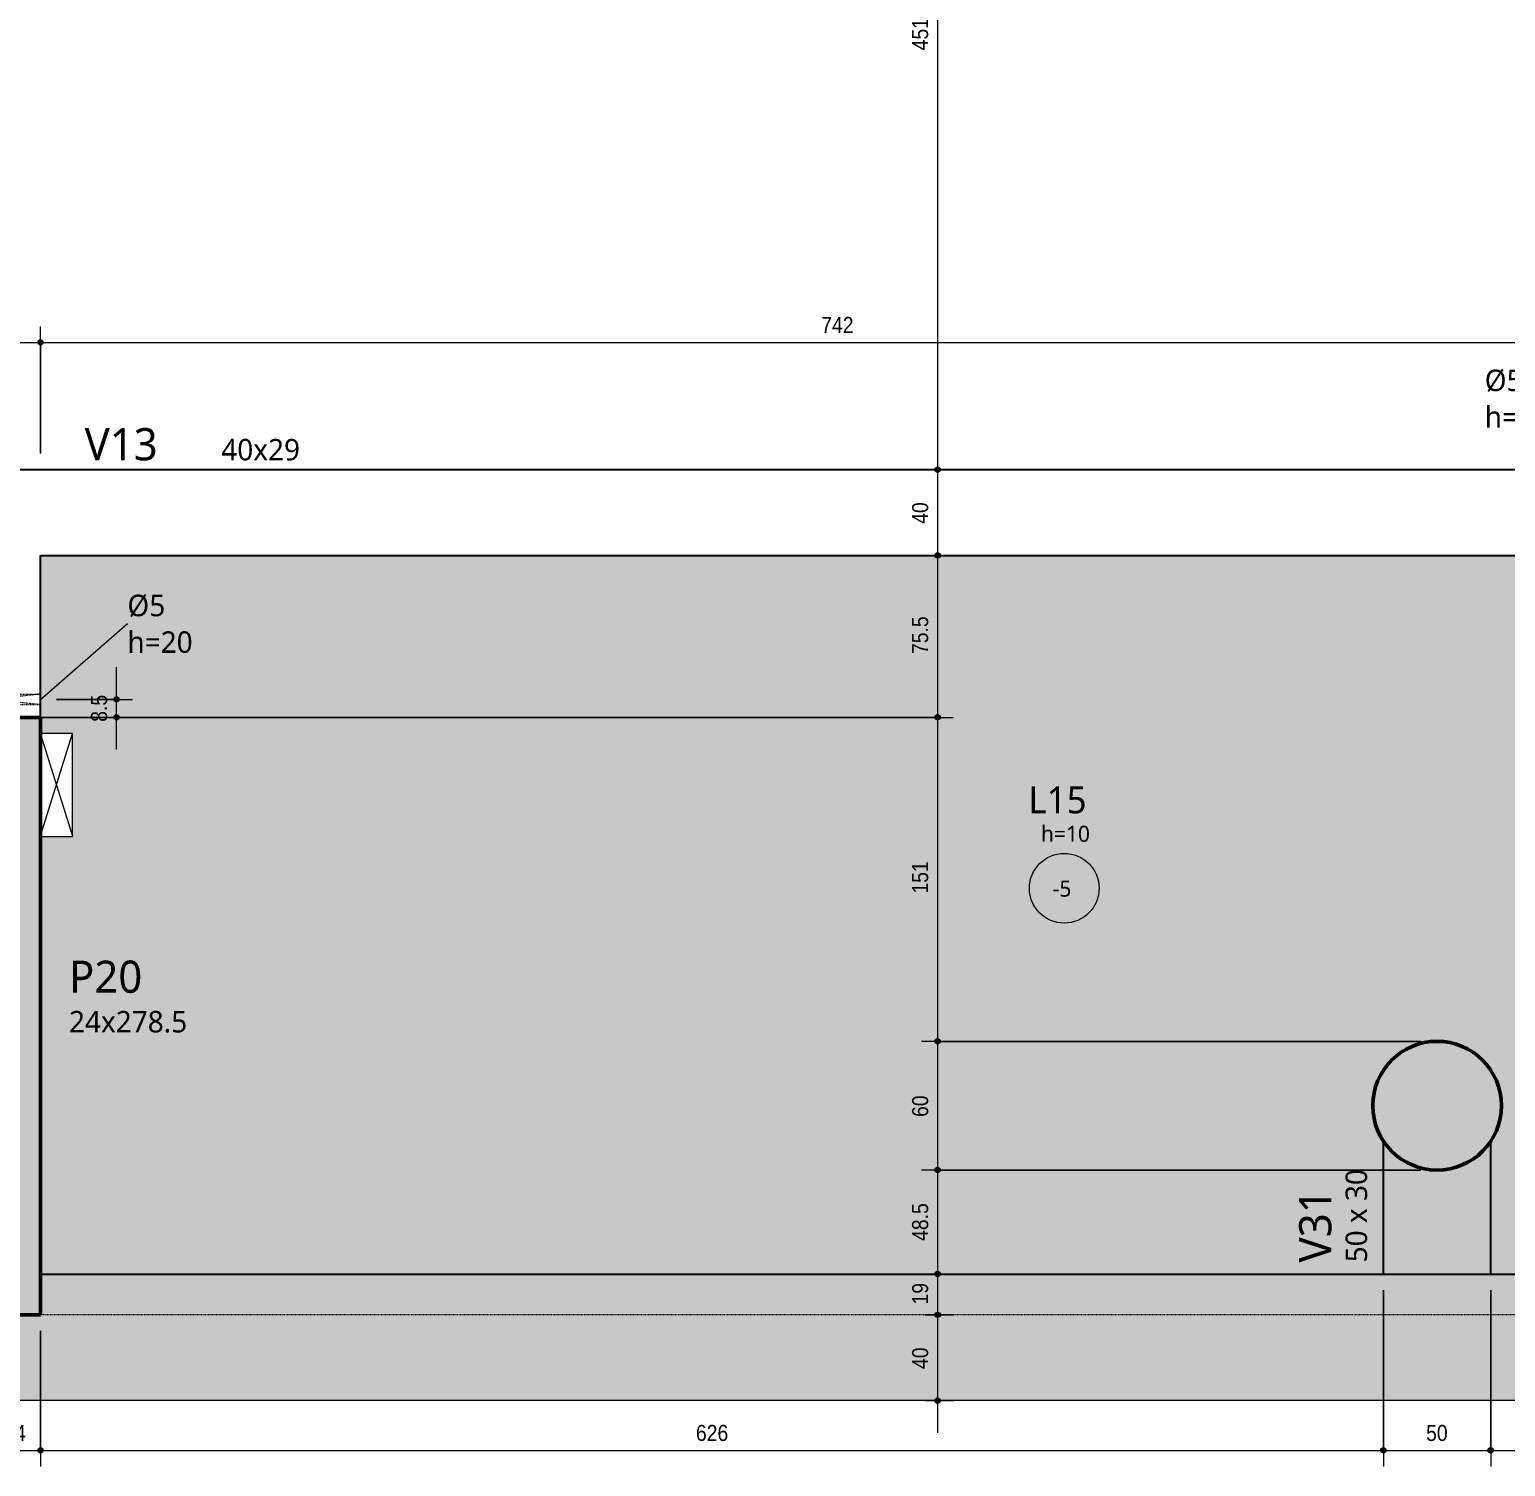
# Model space of a CAD drawing. Header units: centimetres. Extents: x -1968 to 25888, y -1244 to 84208.
# Drawn here: x 232 to 920, y -1150 to -481 of the extents above; entities that cross this region are included whole.
import ezdxf

# ---------------------------------------------------------------- set-up
doc = ezdxf.new("R2010")
doc.units = ezdxf.units.CM
doc.linetypes.add('Aligning Line', pattern=[0.635, 0.3175, -0.3175])
doc.linetypes.add('Traço', pattern=[0.635, 0.3175, -0.3175])
for name, color, linetype, lineweight in [('A-ANNO-DIMS', 7, 'Continuous', 9), ('A-ANNO-DIMS-50', 7, 'Continuous', 9), ('A-FLOR', 7, 'Continuous', 18), ('A-FLOR-IDEN', 7, 'Continuous', 9), ('A-GENM', 7, 'Continuous', 18), ('A-GENM-HDLN', 7, 'Traço', 18), ('A-GENM-IDEN', 7, 'Continuous', 9), ('S-BEAM', 7, 'Continuous', 18), ('S-BEAM-IDEN', 7, 'Continuous', 9), ('S-COLS', 7, 'Continuous', 18), ('S-COLS-IDEN', 7, 'Continuous', 9)]:
    doc.layers.add(name, color=color, linetype=linetype, lineweight=lineweight)
doc.layers.add('A-DETL', color=7, linetype='Continuous', lineweight=18, true_color=0x00a600)
doc.styles.add('Fira Sans', font='', dxfattribs={"width": 0.9, "height": 7.5})
doc.styles.add('Gadugi', font='gadugi.ttf', dxfattribs={"height": 10})
doc.styles.add('Gadugi_1', font='gadugi.ttf', dxfattribs={"height": 15})
doc.styles.add('Gadugi_2', font='gadugi.ttf', dxfattribs={"height": 7.5})
doc.styles.add('Gadugi_3', font='gadugi.ttf', dxfattribs={"height": 12.5})
doc.styles.get('Fira Sans').set_extended_font_data('Fira Sans')
doc.dimstyles.new('PED_R80_1_5mm_ACIMA_As_ESQ__R00', dxfattribs={"dimscale": 30.48, "dimtxt": 10.229846, "dimasz": 0.328084, "dimexe": 0.246063, "dimexo": 0.246063, "dimgap": 0.049213, "dimtad": 1, "dimdec": 1, "dimrnd": 0.5, "dimdsep": 46, "dimtxsty": 'Fira Sans', "dimblk1": 'DOTSMALL', "dimblk2": 'DOTSMALL', "dimsah": 1, "dimcen": 0.09, "dimdle": 0.492126, "dimazin": 0, "dimtfac": 1, "dimtdec": 4, "dimtix": 1, "dimtmove": 0, "dimatfit": 3, "dimfxl": 1, "dimtvp": 1, "dimtolj": 1, "dimtzin": 0, "dimarcsym": 2})
doc.dimstyles.new('PED_R80_1_5mm_ACIMA_As_ESQ__R00_1', dxfattribs={"dimscale": 30.48, "dimtxt": 10.229846, "dimasz": 0.328084, "dimexe": 0.246063, "dimexo": 0.246063, "dimgap": 0.049213, "dimtad": 1, "dimdec": 1, "dimrnd": 0.5, "dimdsep": 46, "dimtxsty": 'Fira Sans', "dimblk1": 'DOTSMALL', "dimblk2": 'DOTSMALL', "dimsah": 1, "dimcen": 0.09, "dimdle": 0.492126, "dimazin": 0, "dimtfac": 1, "dimtdec": 4, "dimtix": 1, "dimtmove": 2, "dimatfit": 3, "dimfxl": 1, "dimtvp": 1, "dimtolj": 1, "dimtzin": 0, "dimarcsym": 2})

# ---------------------------------------------------------------- blocks, each defined once
blk = doc.blocks.new('PED_FURO_CIRCULAR_R04_2020 _INSTÂNCIA_ - FURO CIRC-3758922-PL100 - FORMA DO PAVIMENTO TIPO')
at = {"layer": 'A-GENM-HDLN'}
for p, q in [((2.5, -22.5), (-2.5, 22.5)), ((-2.5, -22.5), (2.5, 22.5)), ((-2.5, -22.5), (-2.5, 22.5)), ((2.5, 22.5), (2.5, -22.5))]:
    blk.add_line(p, q, dxfattribs=at)
blk = doc.blocks.new('PED_TAG_LAJE_R01 - TÍTULO_ESPESSURA_REBAIXO-2413107-PL100 - FORMA DO PAVIMENTO TIPO')
at = {"layer": 'A-FLOR-IDEN'}
blk.add_circle((-0.046, -0.667), 0.325, dxfattribs=at)
blk = doc.blocks.new('DIMBLOCK39-PL100 - FORMA DO PAVIMENTO TIPO')
at = {"layer": 'A-ANNO-DIMS-50', "true_color": 0x000032}
h = blk.add_hatch(color=178, dxfattribs=at)
edge = h.paths.add_edge_path(flags=0)
edge.add_arc((164.36, -234.25), 1.25, 0, 360)
h = blk.add_hatch(color=178, dxfattribs=at)
edge = h.paths.add_edge_path(flags=0)
edge.add_arc((164.36, -685.75), 1.25, 0, 360)
at = {"layer": 'A-ANNO-DIMS-50', "color": 178, "true_color": 0x000032}
for p, q in [((268.5, -234.25), (156.86, -234.25)), ((164.36, -234.25), (164.36, -685.75)), ((164.36, -234.25), (268.5, -234.25)), ((185, -685.75), (156.86, -685.75)), ((164.36, -685.75), (185, -685.75))]:
    blk.add_line(p, q, dxfattribs=at)
for centre in [(164.36, -234.25), (164.36, -685.75)]:
    blk.add_circle(centre, 1.25, dxfattribs=at)
at = {"layer": 'A-ANNO-DIMS-50', "color": 0, "insert": (152.48, -504.65), "char_height": 7.5, "width": 25.6533, "attachment_point": 1, "rotation": 90, "line_spacing_factor": 1.049215, "style": 'Fira Sans'}
blk.add_mtext('451.5', dxfattribs=at)
blk = doc.blocks.new('_DotSmall')
at = {"color": 0, "linetype": 'ByBlock', "const_width": 0.5}
blk.add_lwpolyline([(-0.0625, 0, 1), (0.0625, 0, 1)], format="xyb", close=True, dxfattribs=at)
blk = doc.blocks.new('DIMBLOCK51-PL100 - FORMA DO PAVIMENTO TIPO')
at = {"layer": 'A-ANNO-DIMS-50', "true_color": 0x000032}
h = blk.add_hatch(color=178, dxfattribs=at)
edge = h.paths.add_edge_path(flags=0)
edge.add_arc((655.65, -234.25), 1.25, 0, 360)
h = blk.add_hatch(color=178, dxfattribs=at)
edge = h.paths.add_edge_path(flags=0)
edge.add_arc((655.65, -685.75), 1.25, 0, 360)
at = {"layer": 'A-ANNO-DIMS-50', "color": 178, "true_color": 0x000032}
for p, q in [((649.92, -234.25), (663.15, -234.25)), ((655.65, -234.25), (649.92, -234.25)), ((655.65, -234.25), (655.65, -685.75)), ((649.92, -685.75), (663.15, -685.75)), ((655.65, -685.75), (649.92, -685.75))]:
    blk.add_line(p, q, dxfattribs=at)
for centre in [(655.65, -234.25), (655.65, -685.75)]:
    blk.add_circle(centre, 1.25, dxfattribs=at)
at = {"layer": 'A-ANNO-DIMS-50', "color": 0, "insert": (643.77, -490.27), "char_height": 7.5, "width": 25.6533, "attachment_point": 1, "rotation": 90, "line_spacing_factor": 1.049215, "style": 'Fira Sans'}
blk.add_mtext('451.5', dxfattribs=at)
blk = doc.blocks.new('DIMBLOCK52-PL100 - FORMA DO PAVIMENTO TIPO')
at = {"layer": 'A-ANNO-DIMS-50', "true_color": 0x000032}
h = blk.add_hatch(color=178, dxfattribs=at)
edge = h.paths.add_edge_path(flags=0)
edge.add_arc((655.65, -685.75), 1.25, 0, 360)
h = blk.add_hatch(color=178, dxfattribs=at)
edge = h.paths.add_edge_path(flags=0)
edge.add_arc((655.65, -725.75), 1.25, 0, 360)
at = {"layer": 'A-ANNO-DIMS-50', "color": 178, "true_color": 0x000032}
for p, q in [((649.92, -685.75), (663.15, -685.75)), ((655.65, -685.75), (649.92, -685.75)), ((655.65, -685.75), (655.65, -725.75)), ((649.92, -725.75), (663.15, -725.75)), ((655.65, -725.75), (649.92, -725.75))]:
    blk.add_line(p, q, dxfattribs=at)
for centre in [(655.65, -685.75), (655.65, -725.75)]:
    blk.add_circle(centre, 1.25, dxfattribs=at)
at = {"layer": 'A-ANNO-DIMS-50', "color": 0, "insert": (643.77, -711), "char_height": 7.5, "width": 12.5906, "attachment_point": 1, "rotation": 90, "line_spacing_factor": 1.049215, "style": 'Fira Sans'}
blk.add_mtext('40', dxfattribs=at)
blk = doc.blocks.new('DIMBLOCK53-PL100 - FORMA DO PAVIMENTO TIPO')
at = {"layer": 'A-ANNO-DIMS-50', "true_color": 0x000032}
h = blk.add_hatch(color=178, dxfattribs=at)
edge = h.paths.add_edge_path(flags=0)
edge.add_arc((655.65, -725.75), 1.25, 0, 360)
h = blk.add_hatch(color=178, dxfattribs=at)
edge = h.paths.add_edge_path(flags=0)
edge.add_arc((655.65, -801.25), 1.25, 0, 360)
at = {"layer": 'A-ANNO-DIMS-50', "color": 178, "true_color": 0x000032}
for p, q in [((649.92, -725.75), (663.15, -725.75)), ((655.65, -725.75), (649.92, -725.75)), ((655.65, -725.75), (655.65, -801.25)), ((245, -801.25), (663.15, -801.25)), ((655.65, -801.25), (245, -801.25))]:
    blk.add_line(p, q, dxfattribs=at)
for centre in [(655.65, -725.75), (655.65, -801.25)]:
    blk.add_circle(centre, 1.25, dxfattribs=at)
at = {"layer": 'A-ANNO-DIMS-50', "color": 0, "insert": (643.77, -771.7), "char_height": 7.5, "width": 19.6728, "attachment_point": 1, "rotation": 90, "line_spacing_factor": 1.049215, "style": 'Fira Sans'}
blk.add_mtext('75.5', dxfattribs=at)
blk = doc.blocks.new('DIMBLOCK54-PL100 - FORMA DO PAVIMENTO TIPO')
at = {"layer": 'A-ANNO-DIMS-50', "true_color": 0x000032}
h = blk.add_hatch(color=178, dxfattribs=at)
edge = h.paths.add_edge_path(flags=0)
edge.add_arc((655.65, -801.25), 1.25, 0, 360)
h = blk.add_hatch(color=178, dxfattribs=at)
edge = h.paths.add_edge_path(flags=0)
edge.add_arc((655.65, -952.25), 1.25, 0, 360)
at = {"layer": 'A-ANNO-DIMS-50', "color": 178, "true_color": 0x000032}
for p, q in [((245, -801.25), (663.15, -801.25)), ((655.65, -801.25), (245, -801.25)), ((655.65, -801.25), (655.65, -952.25)), ((881, -952.25), (648.15, -952.25)), ((655.65, -952.25), (881, -952.25))]:
    blk.add_line(p, q, dxfattribs=at)
for centre in [(655.65, -801.25), (655.65, -952.25)]:
    blk.add_circle(centre, 1.25, dxfattribs=at)
at = {"layer": 'A-ANNO-DIMS-50', "color": 0, "insert": (643.77, -883.37), "char_height": 7.5, "width": 15.8956, "attachment_point": 1, "rotation": 90, "line_spacing_factor": 1.049215, "style": 'Fira Sans'}
blk.add_mtext('151', dxfattribs=at)
blk = doc.blocks.new('DIMBLOCK55-PL100 - FORMA DO PAVIMENTO TIPO')
at = {"layer": 'A-ANNO-DIMS-50', "true_color": 0x000032}
h = blk.add_hatch(color=178, dxfattribs=at)
edge = h.paths.add_edge_path(flags=0)
edge.add_arc((655.65, -952.25), 1.25, 0, 360)
h = blk.add_hatch(color=178, dxfattribs=at)
edge = h.paths.add_edge_path(flags=0)
edge.add_arc((655.65, -1012.25), 1.25, 0, 360)
at = {"layer": 'A-ANNO-DIMS-50', "color": 178, "true_color": 0x000032}
for p, q in [((881, -952.25), (648.15, -952.25)), ((655.65, -952.25), (655.65, -1012.25)), ((655.65, -952.25), (881, -952.25)), ((881, -1012.25), (648.15, -1012.25)), ((655.65, -1012.25), (881, -1012.25))]:
    blk.add_line(p, q, dxfattribs=at)
for centre in [(655.65, -952.25), (655.65, -1012.25)]:
    blk.add_circle(centre, 1.25, dxfattribs=at)
at = {"layer": 'A-ANNO-DIMS-50', "color": 0, "insert": (643.77, -987.5), "char_height": 7.5, "width": 12.5906, "attachment_point": 1, "rotation": 90, "line_spacing_factor": 1.049215, "style": 'Fira Sans'}
blk.add_mtext('60', dxfattribs=at)
blk = doc.blocks.new('DIMBLOCK56-PL100 - FORMA DO PAVIMENTO TIPO')
at = {"layer": 'A-ANNO-DIMS-50', "true_color": 0x000032}
h = blk.add_hatch(color=178, dxfattribs=at)
edge = h.paths.add_edge_path(flags=0)
edge.add_arc((655.65, -1012.25), 1.25, 0, 360)
h = blk.add_hatch(color=178, dxfattribs=at)
edge = h.paths.add_edge_path(flags=0)
edge.add_arc((655.65, -1060.75), 1.25, 0, 360)
at = {"layer": 'A-ANNO-DIMS-50', "color": 178, "true_color": 0x000032}
for p, q in [((881, -1012.25), (648.15, -1012.25)), ((655.65, -1012.25), (655.65, -1060.75)), ((655.65, -1012.25), (881, -1012.25)), ((649.92, -1060.75), (663.15, -1060.75)), ((655.65, -1060.75), (649.92, -1060.75))]:
    blk.add_line(p, q, dxfattribs=at)
for centre in [(655.65, -1012.25), (655.65, -1060.75)]:
    blk.add_circle(centre, 1.25, dxfattribs=at)
at = {"layer": 'A-ANNO-DIMS-50', "color": 0, "insert": (643.77, -1045.29), "char_height": 7.5, "width": 21.0892, "attachment_point": 1, "rotation": 90, "line_spacing_factor": 1.049215, "style": 'Fira Sans'}
blk.add_mtext('48.5', dxfattribs=at)
blk = doc.blocks.new('DIMBLOCK57-PL100 - FORMA DO PAVIMENTO TIPO')
at = {"layer": 'A-ANNO-DIMS-50', "true_color": 0x000032}
h = blk.add_hatch(color=178, dxfattribs=at)
edge = h.paths.add_edge_path(flags=0)
edge.add_arc((655.65, -1060.75), 1.25, 0, 360)
h = blk.add_hatch(color=178, dxfattribs=at)
edge = h.paths.add_edge_path(flags=0)
edge.add_arc((655.65, -1079.75), 1.25, 0, 360)
at = {"layer": 'A-ANNO-DIMS-50', "color": 178, "true_color": 0x000032}
for p, q in [((649.92, -1060.75), (663.15, -1060.75)), ((655.65, -1060.75), (649.92, -1060.75)), ((655.65, -1060.75), (655.65, -1079.75)), ((649.92, -1079.75), (663.15, -1079.75)), ((655.65, -1079.75), (649.92, -1079.75))]:
    blk.add_line(p, q, dxfattribs=at)
for centre in [(655.65, -1060.75), (655.65, -1079.75)]:
    blk.add_circle(centre, 1.25, dxfattribs=at)
at = {"layer": 'A-ANNO-DIMS-50', "color": 0, "insert": (643.77, -1074.91), "char_height": 7.5, "width": 11.1741, "attachment_point": 1, "rotation": 90, "line_spacing_factor": 1.049215, "style": 'Fira Sans'}
blk.add_mtext('19', dxfattribs=at)
blk = doc.blocks.new('DIMBLOCK58-PL100 - FORMA DO PAVIMENTO TIPO')
at = {"layer": 'A-ANNO-DIMS-50', "true_color": 0x000032}
h = blk.add_hatch(color=178, dxfattribs=at)
edge = h.paths.add_edge_path(flags=0)
edge.add_arc((655.65, -1079.75), 1.25, 0, 360)
h = blk.add_hatch(color=178, dxfattribs=at)
edge = h.paths.add_edge_path(flags=0)
edge.add_arc((655.65, -1119.75), 1.25, 0, 360)
at = {"layer": 'A-ANNO-DIMS-50', "color": 178, "true_color": 0x000032}
for p, q in [((649.92, -1079.75), (663.15, -1079.75)), ((655.65, -1079.75), (649.92, -1079.75)), ((655.65, -1079.75), (655.65, -1134.75)), ((649.92, -1119.75), (663.15, -1119.75)), ((655.65, -1119.75), (649.92, -1119.75))]:
    blk.add_line(p, q, dxfattribs=at)
for centre in [(655.65, -1079.75), (655.65, -1119.75)]:
    blk.add_circle(centre, 1.25, dxfattribs=at)
at = {"layer": 'A-ANNO-DIMS-50', "color": 0, "insert": (643.77, -1105), "char_height": 7.5, "width": 12.5906, "attachment_point": 1, "rotation": 90, "line_spacing_factor": 1.049215, "style": 'Fira Sans'}
blk.add_mtext('40', dxfattribs=at)
blk = doc.blocks.new('DIMBLOCK153-PL100 - FORMA DO PAVIMENTO TIPO')
at = {"layer": 'A-ANNO-DIMS-50', "true_color": 0x000032}
h = blk.add_hatch(color=178, dxfattribs=at)
edge = h.paths.add_edge_path(flags=0)
edge.add_arc((192.5, -626.44), 1.25, 0, 360)
h = blk.add_hatch(color=178, dxfattribs=at)
edge = h.paths.add_edge_path(flags=0)
edge.add_arc((237.5, -626.44), 1.25, 0, 360)
at = {"layer": 'A-ANNO-DIMS-50', "color": 178, "true_color": 0x000032}
for p, q in [((192.5, -678.25), (192.5, -618.94)), ((237.5, -678.25), (237.5, -618.94)), ((192.5, -626.44), (237.5, -626.44)), ((192.5, -626.44), (192.5, -678.25)), ((237.5, -626.44), (237.5, -678.25))]:
    blk.add_line(p, q, dxfattribs=at)
for centre in [(192.5, -626.44), (237.5, -626.44)]:
    blk.add_circle(centre, 1.25, dxfattribs=at)
at = {"layer": 'A-ANNO-DIMS-50', "color": 0, "insert": (210.02, -614.56), "char_height": 7.5, "width": 11.9611, "attachment_point": 1, "rotation": 0.00004, "line_spacing_factor": 1.049215, "style": 'Fira Sans'}
blk.add_mtext('45', dxfattribs=at)
blk = doc.blocks.new('DIMBLOCK154-PL100 - FORMA DO PAVIMENTO TIPO')
at = {"layer": 'A-ANNO-DIMS-50', "true_color": 0x000032}
h = blk.add_hatch(color=178, dxfattribs=at)
edge = h.paths.add_edge_path(flags=0)
edge.add_arc((237.5, -626.44), 1.25, 0, 360)
h = blk.add_hatch(color=178, dxfattribs=at)
edge = h.paths.add_edge_path(flags=0)
edge.add_arc((979.5, -626.44), 1.25, 0, 360)
at = {"layer": 'A-ANNO-DIMS-50', "color": 178, "true_color": 0x000032}
for p, q in [((237.5, -678.25), (237.5, -618.94)), ((979.5, -678.25), (979.5, -618.94)), ((237.5, -626.44), (979.5, -626.44)), ((237.5, -626.44), (237.5, -678.25)), ((979.5, -626.44), (979.5, -678.25))]:
    blk.add_line(p, q, dxfattribs=at)
for centre in [(237.5, -626.44), (979.5, -626.44)]:
    blk.add_circle(centre, 1.25, dxfattribs=at)
at = {"layer": 'A-ANNO-DIMS-50', "color": 0, "insert": (601.42, -614.56), "char_height": 7.5, "width": 16.9973, "attachment_point": 1, "rotation": 0.00004, "line_spacing_factor": 1.049215, "style": 'Fira Sans'}
blk.add_mtext('742', dxfattribs=at)
blk = doc.blocks.new('DIMBLOCK167-PL100 - FORMA DO PAVIMENTO TIPO')
at = {"layer": 'A-ANNO-DIMS-50', "true_color": 0x000032}
h = blk.add_hatch(color=178, dxfattribs=at)
edge = h.paths.add_edge_path(flags=0)
edge.add_arc((213.5, -1142.94), 1.25, 0, 360)
h = blk.add_hatch(color=178, dxfattribs=at)
edge = h.paths.add_edge_path(flags=0)
edge.add_arc((237.5, -1142.94), 1.25, 0, 360)
at = {"layer": 'A-ANNO-DIMS-50', "color": 178, "true_color": 0x000032}
for p, q in [((213.5, -1087.25), (213.5, -1150.44)), ((213.5, -1142.94), (213.5, -1087.25)), ((237.5, -1087.25), (237.5, -1150.44)), ((237.5, -1142.94), (237.5, -1087.25)), ((213.5, -1142.94), (237.5, -1142.94))]:
    blk.add_line(p, q, dxfattribs=at)
for centre in [(213.5, -1142.94), (237.5, -1142.94)]:
    blk.add_circle(centre, 1.25, dxfattribs=at)
at = {"layer": 'A-ANNO-DIMS-50', "color": 0, "insert": (220.58, -1131.06), "char_height": 7.5, "width": 11.8037, "attachment_point": 1, "rotation": 0.00004, "line_spacing_factor": 1.049215, "style": 'Fira Sans'}
blk.add_mtext('24', dxfattribs=at)
blk = doc.blocks.new('DIMBLOCK168-PL100 - FORMA DO PAVIMENTO TIPO')
at = {"layer": 'A-ANNO-DIMS-50', "true_color": 0x000032}
h = blk.add_hatch(color=178, dxfattribs=at)
edge = h.paths.add_edge_path(flags=0)
edge.add_arc((237.5, -1142.94), 1.25, 0, 360)
h = blk.add_hatch(color=178, dxfattribs=at)
edge = h.paths.add_edge_path(flags=0)
edge.add_arc((863.5, -1142.94), 1.25, 0, 360)
at = {"layer": 'A-ANNO-DIMS-50', "color": 178, "true_color": 0x000032}
for p, q in [((863.5, -1068.25), (863.5, -1150.44)), ((863.5, -1142.94), (863.5, -1068.25)), ((237.5, -1087.25), (237.5, -1150.44)), ((237.5, -1142.94), (237.5, -1087.25)), ((237.5, -1142.94), (863.5, -1142.94))]:
    blk.add_line(p, q, dxfattribs=at)
for centre in [(237.5, -1142.94), (863.5, -1142.94)]:
    blk.add_circle(centre, 1.25, dxfattribs=at)
at = {"layer": 'A-ANNO-DIMS-50', "color": 0, "insert": (543.02, -1131.06), "char_height": 7.5, "width": 17.9416, "attachment_point": 1, "rotation": 0.00004, "line_spacing_factor": 1.049215, "style": 'Fira Sans'}
blk.add_mtext('626', dxfattribs=at)
blk = doc.blocks.new('DIMBLOCK169-PL100 - FORMA DO PAVIMENTO TIPO')
at = {"layer": 'A-ANNO-DIMS-50', "true_color": 0x000032}
h = blk.add_hatch(color=178, dxfattribs=at)
edge = h.paths.add_edge_path(flags=0)
edge.add_arc((863.5, -1142.94), 1.25, 0, 360)
h = blk.add_hatch(color=178, dxfattribs=at)
edge = h.paths.add_edge_path(flags=0)
edge.add_arc((913.5, -1142.94), 1.25, 0, 360)
at = {"layer": 'A-ANNO-DIMS-50', "color": 178, "true_color": 0x000032}
for p, q in [((863.5, -1068.25), (863.5, -1150.44)), ((863.5, -1142.94), (863.5, -1068.25)), ((913.5, -1068.25), (913.5, -1150.44)), ((913.5, -1142.94), (913.5, -1068.25)), ((863.5, -1142.94), (913.5, -1142.94))]:
    blk.add_line(p, q, dxfattribs=at)
for centre in [(863.5, -1142.94), (913.5, -1142.94)]:
    blk.add_circle(centre, 1.25, dxfattribs=at)
at = {"layer": 'A-ANNO-DIMS-50', "color": 0, "insert": (883.39, -1131.06), "char_height": 7.5, "width": 12.2758, "attachment_point": 1, "rotation": 0.00004, "line_spacing_factor": 1.049215, "style": 'Fira Sans'}
blk.add_mtext('50', dxfattribs=at)
blk = doc.blocks.new('DIMBLOCK170-PL100 - FORMA DO PAVIMENTO TIPO')
at = {"layer": 'A-ANNO-DIMS-50', "true_color": 0x000032}
h = blk.add_hatch(color=178, dxfattribs=at)
edge = h.paths.add_edge_path(flags=0)
edge.add_arc((913.5, -1142.94), 1.25, 0, 360)
h = blk.add_hatch(color=178, dxfattribs=at)
edge = h.paths.add_edge_path(flags=0)
edge.add_arc((1006.5, -1142.94), 1.25, 0, 360)
at = {"layer": 'A-ANNO-DIMS-50', "color": 178, "true_color": 0x000032}
for p, q in [((913.5, -1068.25), (913.5, -1150.44)), ((913.5, -1142.94), (913.5, -1068.25)), ((1006.5, -1148.67), (1006.5, -1135.44)), ((913.5, -1142.94), (1006.5, -1142.94)), ((1006.5, -1142.94), (1006.5, -1148.67))]:
    blk.add_line(p, q, dxfattribs=at)
for centre in [(913.5, -1142.94), (1006.5, -1142.94)]:
    blk.add_circle(centre, 1.25, dxfattribs=at)
at = {"layer": 'A-ANNO-DIMS-50', "color": 0, "insert": (955.02, -1131.06), "char_height": 7.5, "width": 11.9611, "attachment_point": 1, "rotation": 0.00004, "line_spacing_factor": 1.049215, "style": 'Fira Sans'}
blk.add_mtext('93', dxfattribs=at)
blk = doc.blocks.new('DIMBLOCK255-PL100 - FORMA DO PAVIMENTO TIPO')
at = {"layer": 'A-ANNO-DIMS-50', "true_color": 0x000032}
h = blk.add_hatch(color=178, dxfattribs=at)
edge = h.paths.add_edge_path(flags=0)
edge.add_arc((272.91, -792.86), 1.25, 0, 360)
h = blk.add_hatch(color=178, dxfattribs=at)
edge = h.paths.add_edge_path(flags=0)
edge.add_arc((272.91, -801.25), 1.25, 0, 360)
at = {"layer": 'A-ANNO-DIMS-50', "color": 178, "true_color": 0x000032}
for p, q in [((272.91, -816.25), (272.91, -777.86)), ((245, -792.86), (280.41, -792.86)), ((272.91, -792.86), (245, -792.86)), ((221, -801.25), (280.41, -801.25)), ((272.91, -801.25), (221, -801.25))]:
    blk.add_line(p, q, dxfattribs=at)
for centre in [(272.91, -792.86), (272.91, -801.25)]:
    blk.add_circle(centre, 1.25, dxfattribs=at)
at = {"layer": 'A-ANNO-DIMS-50', "color": 0, "insert": (261.02, -803.28), "char_height": 7.5, "width": 14.9513, "attachment_point": 1, "rotation": 90, "line_spacing_factor": 1.049215, "style": 'Fira Sans'}
blk.add_mtext('8.5', dxfattribs=at)

msp = doc.modelspace()

# ---------------------------------------------------------------- hatches: boundary and pattern name
at = {"layer": 'A-FLOR', "true_color": 0xe6b8b7}
msp.add_hatch(color=9, dxfattribs=at).paths.add_polyline_path([(131.7, -1119.75), (1179.5, -1119.75), (1179.5, -214.75), (1139.5, -214.75), (1139.5, -1079.75), (-1139.5, -1079.75), (-1139.5, -214.75), (-1179.5, -214.75), (-1179.5, -1119.75), (-58.6, -1119.75)], flags=0)
at = {"layer": 'A-FLOR', "true_color": 0xd9d9d9}
msp.add_hatch(color=254, dxfattribs=at).paths.add_polyline_path([(237.5, -1060.75), (863.5, -1060.75), (863.5, -998.83), (860.76, -993.67), (859.07, -988.07), (858.5, -982.25), (859.08, -976.4), (860.78, -970.77), (863.56, -965.58), (867.29, -961.04), (871.83, -957.31), (877.02, -954.53), (882.65, -952.83), (888.5, -952.25), (894.35, -952.83), (899.98, -954.53), (905.17, -957.31), (909.71, -961.04), (913.44, -965.58), (916.22, -970.77), (917.92, -976.4), (918.5, -982.25), (917.92, -988.1), (916.22, -993.73), (913.5, -998.92), (913.5, -1060.75), (1120.5, -1060.75), (1120.5, -704.75), (1039.5, -704.75), (1039.5, -725.75), (237.5, -725.75), (237.5, -808.7), (252.41, -808.7), (252.41, -856.7), (237.5, -856.7), (237.5, -1021.64)], flags=0)
at = {"layer": 'S-BEAM', "true_color": 0xd9d9d9}
msp.add_hatch(color=254, dxfattribs=at).paths.add_polyline_path([(913.5, -1060.75), (913.44, -998.92), (909.71, -1003.46), (905.17, -1007.19), (899.98, -1009.97), (894.35, -1011.67), (888.5, -1012.25), (882.63, -1011.67), (876.98, -1009.95), (871.78, -1007.16), (867.23, -1003.41), (863.5, -998.92), (863.5, -1060.75)], flags=0)
at = {"layer": 'S-BEAM', "true_color": 0xccffcc}
msp.add_hatch(color=254, dxfattribs=at).paths.add_polyline_path([(1139.5, -1079.75), (1139.5, -1060.75), (237.5, -1060.75), (237.5, -1079.75), (1083.23, -1079.75)], flags=0)
at = {"layer": 'S-COLS', "true_color": 0x808080}
for points in [[(237.5, -1079.75), (237.5, -801.25), (213.5, -801.25), (213.5, -1079.75)], [(888.5, -1012.25), (894.35, -1011.67), (899.98, -1009.97), (905.17, -1007.19), (909.71, -1003.46), (913.44, -998.92), (916.22, -993.73), (917.92, -988.1), (918.5, -982.25), (917.92, -976.4), (916.22, -970.77), (913.44, -965.58), (909.71, -961.04), (905.17, -957.31), (899.98, -954.53), (894.35, -952.83), (888.5, -952.25), (882.65, -952.83), (877.02, -954.53), (871.83, -957.31), (867.29, -961.04), (863.56, -965.58), (860.78, -970.77), (859.08, -976.4), (858.5, -982.25), (859.08, -988.1), (860.78, -993.73), (863.56, -998.92), (867.29, -1003.46), (871.83, -1007.19), (877.02, -1009.97), (882.65, -1011.67)]]:
    msp.add_hatch(color=8, dxfattribs=at).paths.add_polyline_path(points, flags=0)

# ---------------------------------------------------------------- linework, layer by layer
at = {"linetype": 'Traço', "lineweight": 18}
for p, q in [((237.41, -808.7), (237.5, -808.97)), ((237.41, -856.7), (237.5, -856.43))]:
    msp.add_line(p, q, dxfattribs=at)
at = {"lineweight": 18}
for p, q in [((237.5, -856.4), (252.41, -808.72)), ((237.5, -809), (252.41, -856.68))]:
    msp.add_line(p, q, dxfattribs=at)
at = {"layer": 'A-DETL', "color": 7, "linetype": 'Aligning Line'}
msp.add_line((1139.5, -1079.75), (-1139.5, -1079.75), dxfattribs=at)
at = {"layer": 'A-FLOR'}
for p, q in [((252.41, -808.7), (237.5, -808.7)), ((252.41, -856.7), (252.41, -808.7)), ((237.5, -856.7), (252.41, -856.7)), ((1179.5, -1119.75), (-1179.5, -1119.75))]:
    msp.add_line(p, q, dxfattribs=at)
for start, end in [(200.60054, 202.37154), (210.30878, 213.55731), (326.44269, 329.69122), (337.62846, 339.39946)]:
    msp.add_arc((888.5, -982.25), 30, start, end, dxfattribs=at)
at = {"layer": 'A-GENM-IDEN'}
msp.add_line((237.5, -792.86), (278.02, -757.47), dxfattribs=at)
at = {"layer": 'S-BEAM', "lineweight": 25}
for p, q in [((192.5, -685.75), (237.5, -685.75)), ((237.5, -685.75), (979.5, -685.75)), ((237.5, -801.25), (237.5, -725.75)), ((237.5, -725.75), (979.5, -725.75)), ((863.5, -1060.75), (863.5, -998.83)), ((913.5, -1060.75), (913.5, -998.83)), ((237.5, -1060.75), (1120.5, -1060.75))]:
    msp.add_line(p, q, dxfattribs=at)
for start, end in [(223.04945, 224.84585), (315.15415, 316.95055), (235.39348, 236.13439), (303.86561, 304.60652)]:
    msp.add_arc((888.5, -982.25), 30, start, end, dxfattribs=at)
at = {"layer": 'S-COLS', "lineweight": 50}
for p, q in [((213.5, -801.25), (237.5, -801.25)), ((237.5, -801.25), (237.5, -1079.75)), ((237.5, -1079.75), (213.5, -1079.75))]:
    msp.add_line(p, q, dxfattribs=at)
for start, end in [(0, 180), (180, 0)]:
    msp.add_arc((888.5, -982.25), 30, start, end, dxfattribs=at)

# ---------------------------------------------------------------- block references
at = {"layer": 'A-FLOR-IDEN', "xscale": 49.99999999999998, "yscale": 49.99999999999998, "zscale": 49.99999999999998}
msp.add_blockref('PED_TAG_LAJE_R01 - TÍTULO_ESPESSURA_REBAIXO-2413107-PL100 - FORMA DO PAVIMENTO TIPO', (717.01, -847.54), dxfattribs=at)
at = {"layer": 'A-GENM', "linetype": 'Traço', "rotation": 89.9999999999999}
msp.add_blockref('PED_FURO_CIRCULAR_R04_2020 _INSTÂNCIA_ - FURO CIRC-3758922-PL100 - FORMA DO PAVIMENTO TIPO', (215, -792.86), dxfattribs=at)

# ---------------------------------------------------------------- texts
at = {"layer": 'A-FLOR-IDEN', "attachment_point": 1}
for s, insert, char_height, width, style in [('L15', (697.98, -833.45), 12.5, 33.27, 'Gadugi_3'), ('h=10', (703.88, -851.74), 7.5, 29.6624, 'Gadugi_2'), ('-5', (709.29, -877.3), 7.5, 12.0253, 'Gadugi_2')]:
    msp.add_mtext(s, dxfattribs=dict(at, insert=insert, char_height=char_height, width=width, style=style))
at = {"layer": 'A-GENM-IDEN', "char_height": 10, "attachment_point": 1, "style": 'Gadugi'}
for s, insert, width in [('Ø5', (910.72, -639.11), 22.0464), ('h=19', (910.72, -656.19), 39.6835), ('Ø5', (278.02, -744.07), 22.0464), ('h=20', (278.02, -761.15), 39.6835)]:
    msp.add_mtext(s, dxfattribs=dict(at, insert=insert, width=width))
at = {"layer": 'S-BEAM-IDEN', "attachment_point": 1}
for s, insert, char_height, width, style in [('V13', (258.06, -666.4), 15, 44.0928, 'Gadugi_1'), ('40x29', (321.77, -671.43), 10, 44.8945, 'Gadugi')]:
    msp.add_mtext(s, dxfattribs=dict(at, insert=insert, char_height=char_height, width=width, style=style))
at = {"layer": 'S-BEAM-IDEN', "attachment_point": 1, "rotation": 90}
for s, insert, char_height, width, style in [('50 x 30', (845.85, -1055.27), 10, 54.5147, 'Gadugi'), ('V31', (824.21, -1055.32), 15, 44.0928, 'Gadugi_1')]:
    msp.add_mtext(s, dxfattribs=dict(at, insert=insert, char_height=char_height, width=width, style=style))
at = {"layer": 'S-COLS-IDEN', "attachment_point": 1}
for s, insert, char_height, width, style in [('P20', (250.78, -914.61), 15, 42.4894, 'Gadugi_1'), ('24x278.5', (250.78, -938.1), 10, 66.9409, 'Gadugi')]:
    msp.add_mtext(s, dxfattribs=dict(at, insert=insert, char_height=char_height, width=width, style=style))

# ---------------------------------------------------------------- dimensions: what is measured, and where the dimension line sits
at = {"layer": 'A-ANNO-DIMS', "color": 178, "true_color": 0x000032}
for base, p1, p2, override, picture, middle in [((164.36, -685.75), (276, -234.25), (192.5, -685.75), {"dimpost": '<>', "dimfxl": 459.156291}, 'DIMBLOCK39-PL100 - FORMA DO PAVIMENTO TIPO', (157.48, -491.82)), ((655.65, -685.75), (657.42, -234.25), (657.42, -685.75), {"dimpost": '<>', "dimfxl": 451.5}, 'DIMBLOCK51-PL100 - FORMA DO PAVIMENTO TIPO', (648.77, -477.44))]:
    dim = msp.add_linear_dim(base=base, p1=p1, p2=p2, angle=90, dimstyle='PED_R80_1_5mm_ACIMA_As_ESQ__R00_1', override=override, dxfattribs=at)
    dim.commit()
    dim.dimension.update_dxf_attribs({"geometry": picture, "text_midpoint": middle, "dimtype": 160, "text_rotation": 90})
for base, p1, p2, angle, override, picture, middle in [((237.5, -626.44), (192.5, -685.75), (237.5, -685.75), 0.00004, {"dimpost": '<>', "dimfxl": 45}, 'DIMBLOCK153-PL100 - FORMA DO PAVIMENTO TIPO', (215, -621.13)), ((979.5, -626.44), (237.5, -685.75), (979.5, -685.75), 0.00004, {"dimpost": '<>', "dimfxl": 742}, 'DIMBLOCK154-PL100 - FORMA DO PAVIMENTO TIPO', (608.5, -621.14)), ((655.65, -725.75), (657.42, -685.75), (657.42, -725.75), 90, {"dimpost": '<>', "dimfxl": 40}, 'DIMBLOCK52-PL100 - FORMA DO PAVIMENTO TIPO', (650.34, -705.75)), ((655.65, -801.25), (657.42, -725.75), (237.5, -801.25), 90, {"dimpost": '<>', "dimfxl": 426.654308}, 'DIMBLOCK53-PL100 - FORMA DO PAVIMENTO TIPO', (650.34, -763.5)), ((272.91, -792.86), (213.5, -801.25), (237.5, -792.86), 90, {"dimpost": '<>', "dimfxl": 25.424732}, 'DIMBLOCK255-PL100 - FORMA DO PAVIMENTO TIPO', (267.59, -797.05)), ((655.65, -952.25), (237.5, -801.25), (888.5, -952.25), 90, {"dimpost": '<>', "dimfxl": 668.282874}, 'DIMBLOCK54-PL100 - FORMA DO PAVIMENTO TIPO', (650.34, -876.75)), ((655.65, -1012.25), (888.5, -952.25), (888.5, -1012.25), 90, {"dimpost": '<>', "dimfxl": 60}, 'DIMBLOCK55-PL100 - FORMA DO PAVIMENTO TIPO', (650.34, -982.25)), ((655.65, -1060.75), (888.5, -1012.25), (657.42, -1060.75), 90, {"dimpost": '<>', "dimfxl": 236.113856}, 'DIMBLOCK56-PL100 - FORMA DO PAVIMENTO TIPO', (650.34, -1036.5)), ((655.65, -1079.75), (657.42, -1060.75), (657.42, -1079.75), 90, {"dimpost": '<>', "dimfxl": 19}, 'DIMBLOCK57-PL100 - FORMA DO PAVIMENTO TIPO', (650.28, -1070.25)), ((863.5, -1142.94), (237.5, -1079.75), (863.5, -1060.75), 0.00004, {"dimpost": '<>', "dimfxl": 626.288272}, 'DIMBLOCK168-PL100 - FORMA DO PAVIMENTO TIPO', (550.5, -1137.63)), ((913.5, -1142.94), (863.5, -1060.75), (913.5, -1060.75), 0.00004, {"dimpost": '<>', "dimfxl": 50}, 'DIMBLOCK169-PL100 - FORMA DO PAVIMENTO TIPO', (888.5, -1137.63)), ((1006.5, -1142.94), (913.5, -1060.75), (1006.5, -1141.17), 0.00004, {"dimpost": '<>', "dimfxl": 122.95168}, 'DIMBLOCK170-PL100 - FORMA DO PAVIMENTO TIPO', (960, -1137.57)), ((237.5, -1142.94), (213.5, -1079.75), (237.5, -1079.75), 0.00004, {"dimpost": '<>', "dimfxl": 24}, 'DIMBLOCK167-PL100 - FORMA DO PAVIMENTO TIPO', (225.5, -1137.69)), ((655.65, -1119.75), (657.42, -1079.75), (657.42, -1119.75), 90, {"dimpost": '<>', "dimfxl": 40}, 'DIMBLOCK58-PL100 - FORMA DO PAVIMENTO TIPO', (650.34, -1099.75))]:
    dim = msp.add_linear_dim(base=base, p1=p1, p2=p2, angle=angle, dimstyle='PED_R80_1_5mm_ACIMA_As_ESQ__R00', override=override, dxfattribs=at)
    dim.commit()
    dim.dimension.update_dxf_attribs({"geometry": picture, "text_midpoint": middle})

doc.saveas('drawing.dxf')
